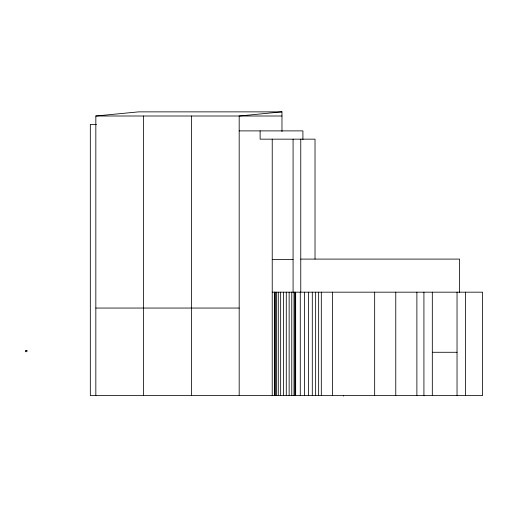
<?xml version="1.0" encoding="UTF-8"?>
<svg xmlns="http://www.w3.org/2000/svg" width="508" height="508" viewBox="0 0 508 508"><rect width="100%" height="100%" fill="white"/><g stroke="black" fill="none" stroke-linecap="round" stroke-linejoin="round"><path stroke-width="0.76" d="M95.834 395.567L95.834 116.002L138.621 111.868L281.972 111.868L281.972 131.597M281.972 111.868L239.185 116.002L239.185 395.567M95.834 116.002L281.972 116.002M96.488 124.397L90.322 124.397L90.322 395.567L482.6 395.567L482.6 292.176L272.231 292.176M239.185 130.886L302.908 130.886L302.908 139.586M300.761 259.093L459.562 259.093L459.562 292.418M272.231 259.499L293.078 259.499M95.834 308.051L239.185 308.051M432.314 352.279L457.035 352.279M465.487 292.176L465.487 395.567M457.035 292.176L457.035 395.567M432.314 292.176L432.314 395.567M423.92 292.176L423.92 395.567M416.884 292.176L416.884 395.567M395.77 292.176L395.77 395.567M374.663 292.176L374.663 395.567M343.459 395.567L343.459 396.132M332.442 292.176L332.442 395.567M321.31 292.176L321.31 395.567M318.649 292.176L318.649 395.567M315.646 292.176L315.646 395.567M315.024 259.093L315.024 139.16L260.115 139.16L260.115 130.886M312.299 292.176L312.299 395.567M308.623 292.176L308.623 395.567M304.616 292.176L304.616 395.567M300.761 139.16L300.761 292.176M300.279 292.176L300.279 395.567M295.662 292.176L295.662 395.567M294.9 292.176L294.9 395.567M293.999 292.176L293.999 395.567M293.078 139.16L293.078 292.176M291.776 292.176L291.776 395.567M289.141 292.176L289.141 395.567M286.283 292.176L286.283 395.567M283.388 292.176L283.388 395.567M280.657 292.176L280.657 395.567M278.282 292.176L278.282 395.567M276.416 292.176L276.416 395.567M275.184 292.176L275.184 395.567M274.764 292.176L274.764 395.567M274.682 292.176L274.682 395.567M272.231 139.16L272.231 395.567M191.402 116.002L191.402 395.567M143.618 116.002L143.618 395.567M26.93 350.526L25.4 350.526L25.4 351.682L26.93 351.682L26.93 350.526"/></g></svg>
